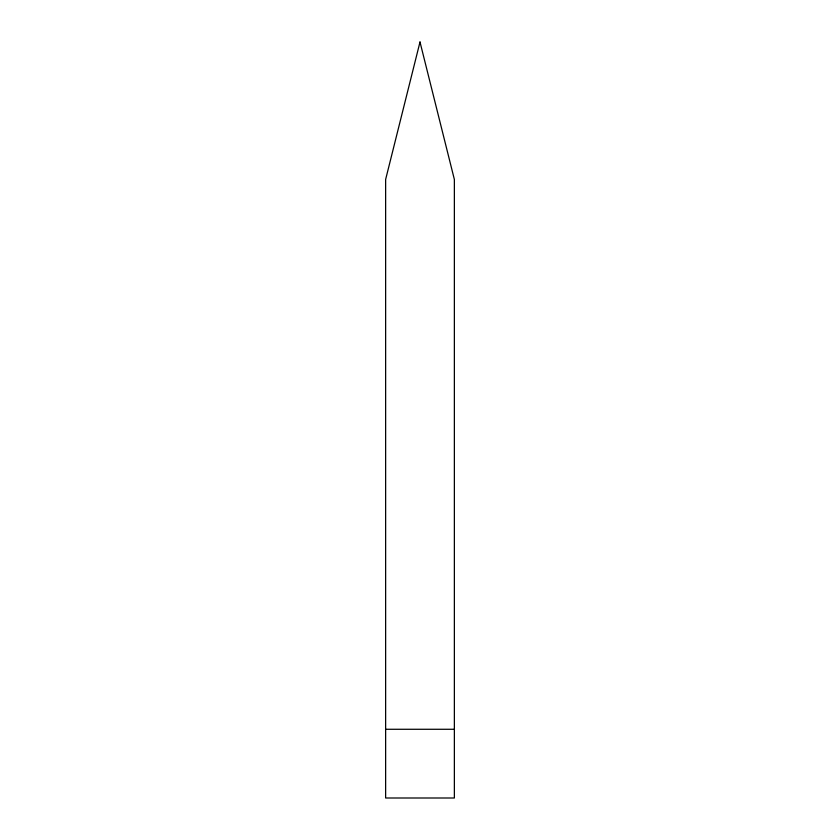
<?xml version="1.0" encoding="UTF-8"?>
<svg xmlns="http://www.w3.org/2000/svg" width="840" height="840" viewBox="0 0 840 840"><rect width="100%" height="100%" fill="white"/><g stroke="black" fill="none" stroke-linecap="round" stroke-linejoin="round"><path stroke-width="1.26" d="M385.633 729.278L454.367 729.278M420 42L385.633 179.456L385.633 798L454.367 798L454.367 179.456L420 42"/></g></svg>
